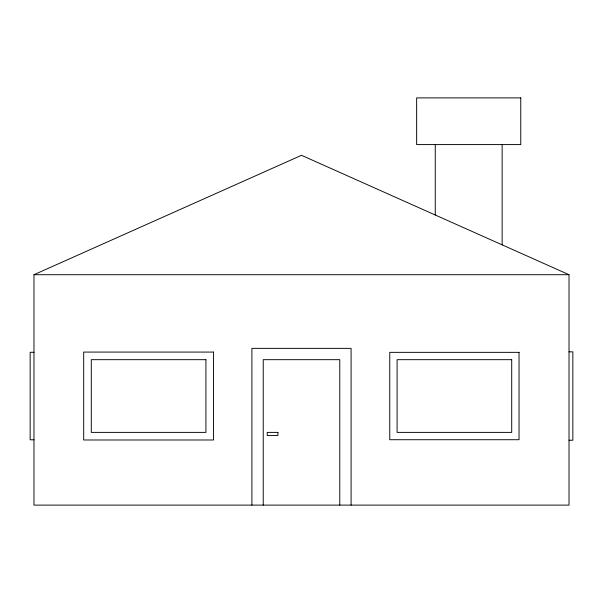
<?xml version="1.0" encoding="UTF-8"?>
<svg xmlns="http://www.w3.org/2000/svg" width="603" height="603" viewBox="0 0 603 603"><rect width="100%" height="100%" fill="white"/><g stroke="black" fill="none" stroke-linecap="round" stroke-linejoin="round"><path stroke-width="0.9" d="M33.979 274.712L301.5 155.303L569.021 274.712L569.021 505.11L33.979 505.11L33.979 274.712L569.021 274.712M569.021 351.835L572.85 351.835L572.85 440.228L569.021 440.228M33.979 352.28L30.15 352.28L30.15 439.783L33.979 439.783M502.141 144.584L502.141 244.856M435.26 144.584L435.26 215.007M351.089 505.11L351.089 348.361L251.911 348.361L251.911 505.11M339.775 505.11L339.775 359.674L263.225 359.674L263.225 505.11M520.758 97.89L416.643 97.89L416.643 144.584L520.758 144.584L520.758 97.89M213.515 352.077L83.689 352.077L83.689 439.986L213.515 439.986L213.515 352.077M519.04 352.348L389.757 352.348L389.757 439.715L519.04 439.715L519.04 352.348M205.917 359.674L91.287 359.674L91.287 432.389L205.917 432.389L205.917 359.674M511.713 359.674L397.083 359.674L397.083 432.389L511.713 432.389L511.713 359.674M277.945 432.389L267.235 432.389L267.235 435.456L277.945 435.456L277.945 432.389"/></g></svg>
